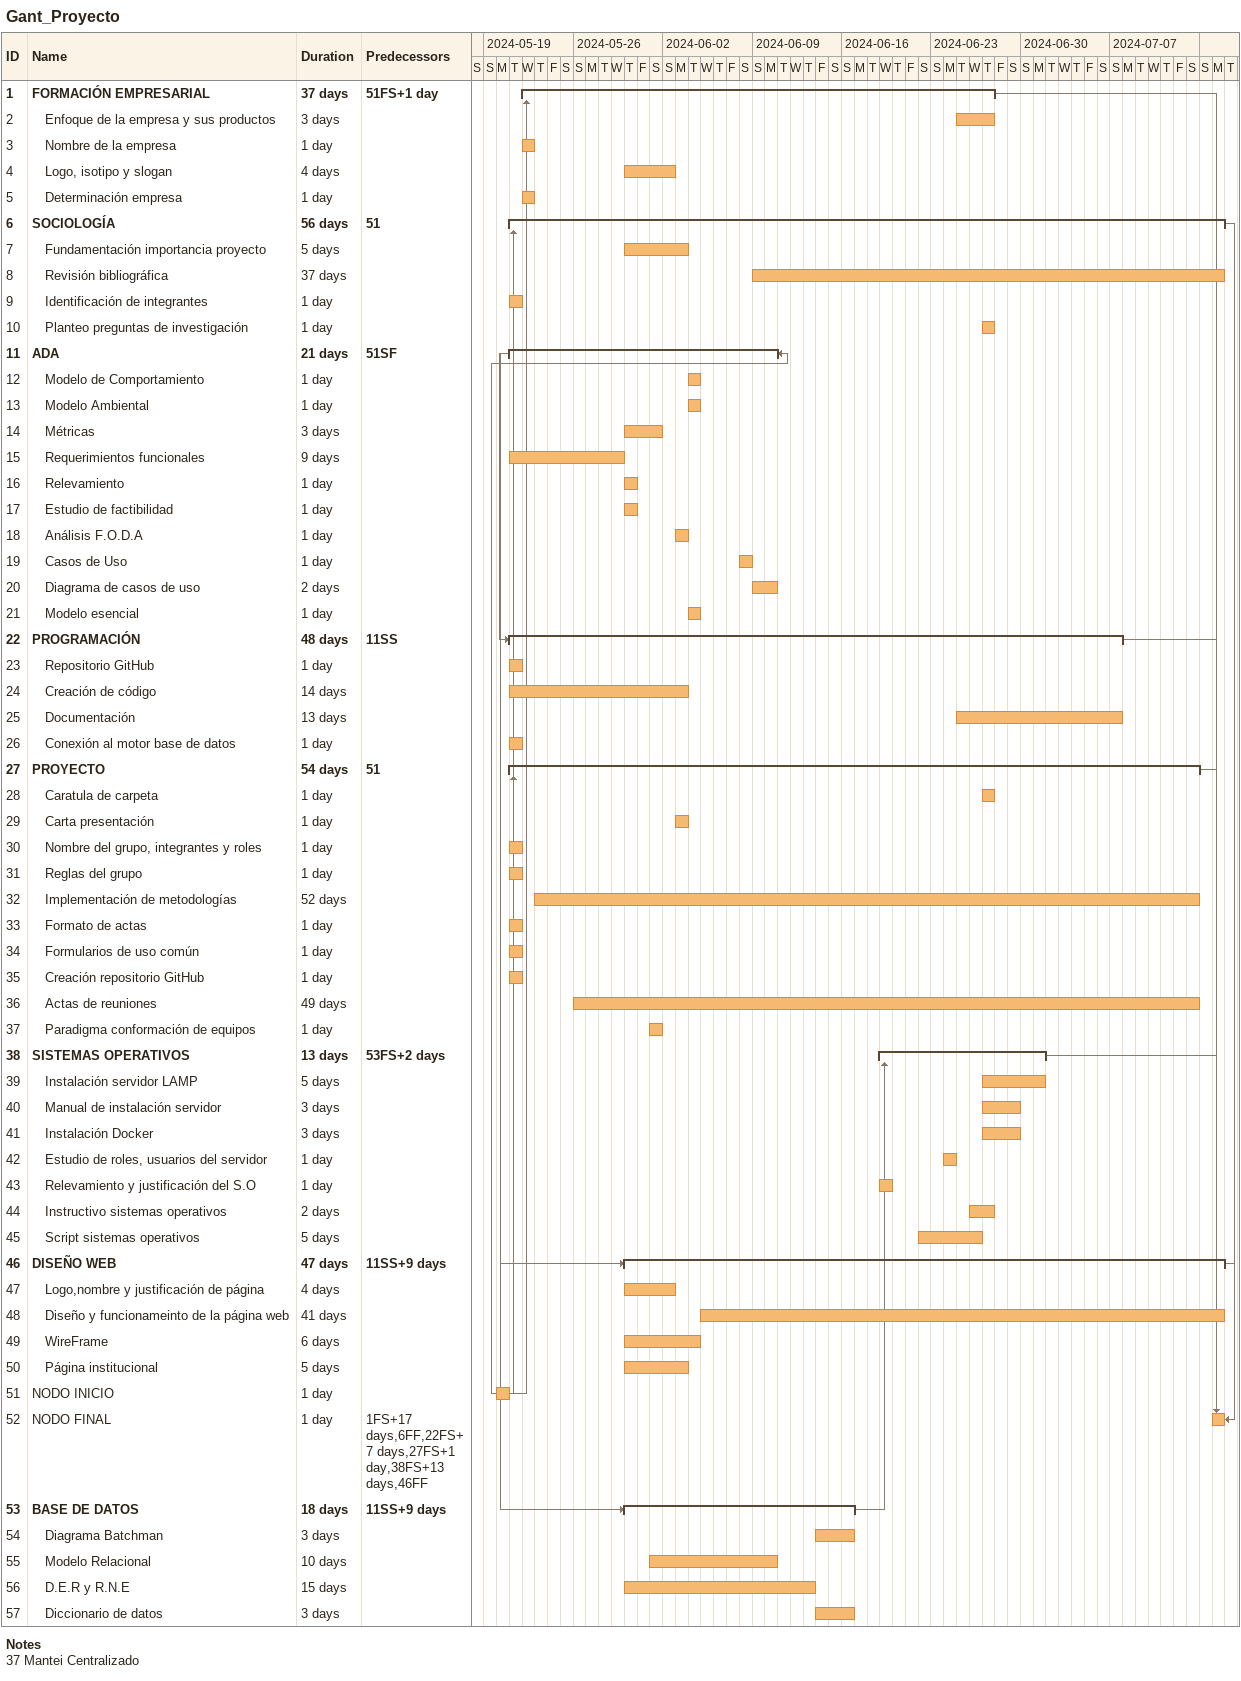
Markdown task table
Gant_Proyecto

| ID | Level | Task | Duration | Start | Finish | Predecessors |
|---|---|---|---|---|---|---|
| 1 | 1 | **FORMACIÓN EMPRESARIAL** | 37d | 2024-05-22 | 2024-06-27 | 51FS+1d |
| 2 | 2 | Enfoque de la empresa y sus productos | 3d | 2024-06-25 | 2024-06-27 |  |
| 3 | 2 | Nombre de la empresa | 1d | 2024-05-22 | 2024-05-22 |  |
| 4 | 2 | Logo, isotipo y slogan | 4d | 2024-05-30 | 2024-06-02 |  |
| 5 | 2 | Determinación empresa | 1d | 2024-05-22 | 2024-05-22 |  |
| 6 | 1 | **SOCIOLOGÍA** | 56d | 2024-05-21 | 2024-07-15 | 51 |
| 7 | 2 | Fundamentación importancia proyecto | 5d | 2024-05-30 | 2024-06-03 |  |
| 8 | 2 | Revisión bibliográfica | 37d | 2024-06-09 | 2024-07-15 |  |
| 9 | 2 | Identificación de integrantes | 1d | 2024-05-21 | 2024-05-21 |  |
| 10 | 2 | Planteo preguntas de investigación | 1d | 2024-06-27 | 2024-06-27 |  |
| 11 | 1 | **ADA** | 21d | 2024-05-21 | 2024-06-10 | 51SF |
| 12 | 2 | Modelo de Comportamiento | 1d | 2024-06-04 | 2024-06-04 |  |
| 13 | 2 | Modelo Ambiental | 1d | 2024-06-04 | 2024-06-04 |  |
| 14 | 2 | Métricas | 3d | 2024-05-30 | 2024-06-01 |  |
| 15 | 2 | Requerimientos funcionales | 9d | 2024-05-21 | 2024-05-29 |  |
| 16 | 2 | Relevamiento | 1d | 2024-05-30 | 2024-05-30 |  |
| 17 | 2 | Estudio de factibilidad | 1d | 2024-05-30 | 2024-05-30 |  |
| 18 | 2 | Análisis F.O.D.A | 1d | 2024-06-03 | 2024-06-03 |  |
| 19 | 2 | Casos de Uso | 1d | 2024-06-08 | 2024-06-08 |  |
| 20 | 2 | Diagrama de casos de uso | 2d | 2024-06-09 | 2024-06-10 |  |
| 21 | 2 | Modelo esencial | 1d | 2024-06-04 | 2024-06-04 |  |
| 22 | 1 | **PROGRAMACIÓN** | 48d | 2024-05-21 | 2024-07-07 | 11SS |
| 23 | 2 | Repositorio GitHub | 1d | 2024-05-21 | 2024-05-21 |  |
| 24 | 2 | Creación de código | 14d | 2024-05-21 | 2024-06-03 |  |
| 25 | 2 | Documentación | 13d | 2024-06-25 | 2024-07-07 |  |
| 26 | 2 | Conexión al motor base de datos | 1d | 2024-05-21 | 2024-05-21 |  |
| 27 | 1 | **PROYECTO** | 54d | 2024-05-21 | 2024-07-13 | 51 |
| 28 | 2 | Caratula de carpeta | 1d | 2024-06-27 | 2024-06-27 |  |
| 29 | 2 | Carta presentación | 1d | 2024-06-03 | 2024-06-03 |  |
| 30 | 2 | Nombre del grupo, integrantes y roles | 1d | 2024-05-21 | 2024-05-21 |  |
| 31 | 2 | Reglas del grupo | 1d | 2024-05-21 | 2024-05-21 |  |
| 32 | 2 | Implementación de metodologías | 52d | 2024-05-23 | 2024-07-13 |  |
| 33 | 2 | Formato de actas | 1d | 2024-05-21 | 2024-05-21 |  |
| 34 | 2 | Formularios de uso común | 1d | 2024-05-21 | 2024-05-21 |  |
| 35 | 2 | Creación repositorio GitHub | 1d | 2024-05-21 | 2024-05-21 |  |
| 36 | 2 | Actas de reuniones | 49d | 2024-05-26 | 2024-07-13 |  |
| 37 | 2 | Paradigma conformación de equipos | 1d | 2024-06-01 | 2024-06-01 |  |
| 38 | 1 | **SISTEMAS OPERATIVOS** | 13d | 2024-06-19 | 2024-07-01 | 53FS+2d |
| 39 | 2 | Instalación servidor LAMP | 5d | 2024-06-27 | 2024-07-01 |  |
| 40 | 2 | Manual de instalación servidor | 3d | 2024-06-27 | 2024-06-29 |  |
| 41 | 2 | Instalación Docker | 3d | 2024-06-27 | 2024-06-29 |  |
| 42 | 2 | Estudio de roles, usuarios del servidor | 1d | 2024-06-24 | 2024-06-24 |  |
| 43 | 2 | Relevamiento y justificación del S.O | 1d | 2024-06-19 | 2024-06-19 |  |
| 44 | 2 | Instructivo sistemas operativos | 2d | 2024-06-26 | 2024-06-27 |  |
| 45 | 2 | Script sistemas operativos | 5d | 2024-06-22 | 2024-06-26 |  |
| 46 | 1 | **DISEÑO WEB** | 47d | 2024-05-30 | 2024-07-15 | 11SS+9d |
| 47 | 2 | Logo,nombre y justificación de página | 4d | 2024-05-30 | 2024-06-02 |  |
| 48 | 2 | Diseño y funcionameinto de la página web | 41d | 2024-06-05 | 2024-07-15 |  |
| 49 | 2 | WireFrame | 6d | 2024-05-30 | 2024-06-04 |  |
| 50 | 2 | Página institucional | 5d | 2024-05-30 | 2024-06-03 |  |
| 51 | 1 | NODO INICIO | 1d | 2024-05-20 | 2024-05-20 |  |
| 52 | 1 | NODO FINAL | 1d | 2024-07-15 | 2024-07-15 | 1FS+17d, 6FF, 22FS+7d, 27FS+1d, 38FS+13d, 46FF |
| 53 | 1 | **BASE DE DATOS** | 18d | 2024-05-30 | 2024-06-16 | 11SS+9d |
| 54 | 2 | Diagrama Batchman | 3d | 2024-06-14 | 2024-06-16 |  |
| 55 | 2 | Modelo Relacional | 10d | 2024-06-01 | 2024-06-10 |  |
| 56 | 2 | D.E.R y R.N.E | 15d | 2024-05-30 | 2024-06-13 |  |
| 57 | 2 | Diccionario de datos | 3d | 2024-06-14 | 2024-06-16 |  |

Notes
- 37: Mantei Centralizado
